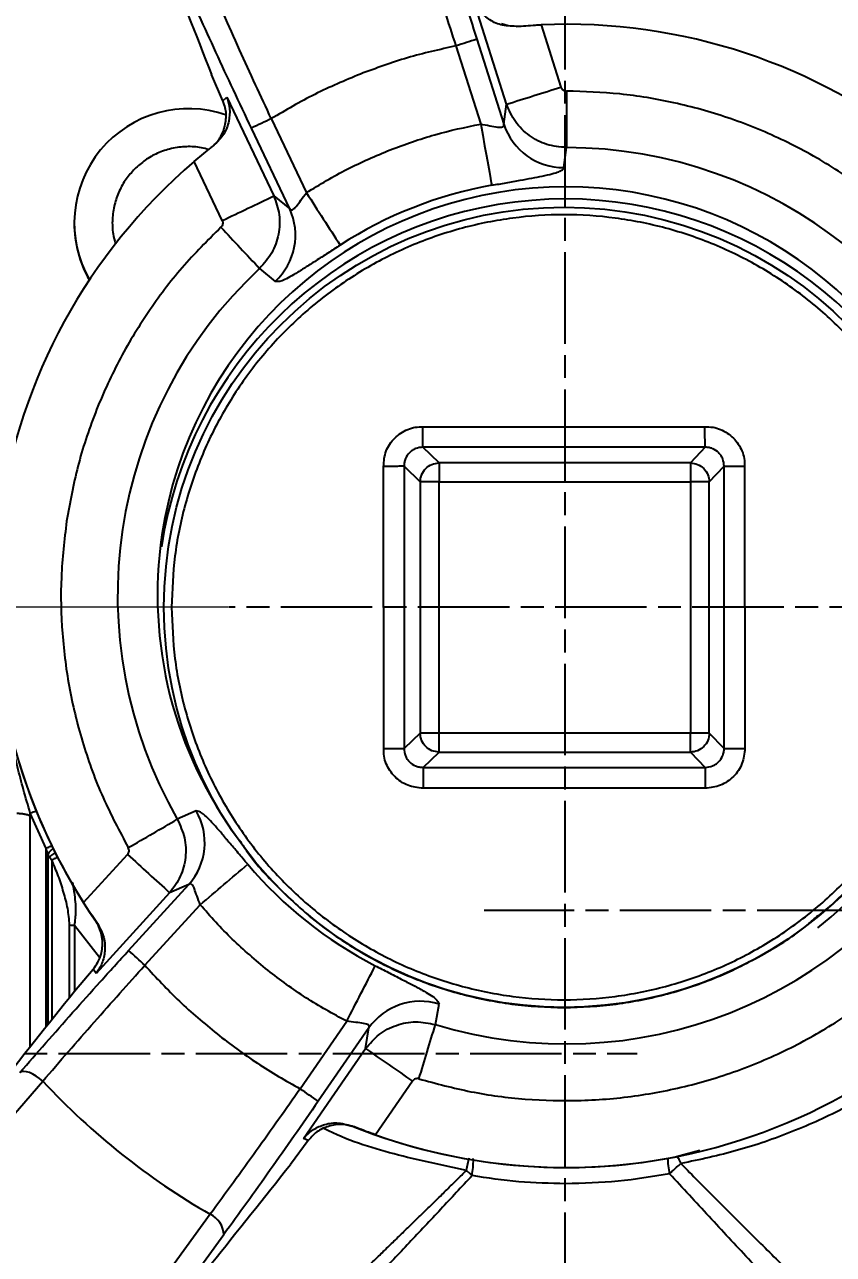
# Model space of a CAD drawing. Header units: millimetres. Extents: x 1953 to 4389, y 564 to 2287.
# Drawn here: x 2867.7 to 2973.9, y 914.3 to 1075.7 of the extents above; entities that cross this region are included whole.
import ezdxf

# ---------------------------------------------------------------- set-up
doc = ezdxf.new("R2010")
doc.units = ezdxf.units.MM
doc.linetypes.add('AM_ISO08W050', pattern=[18, 12, -1.5, 3, -1.5])
doc.layers.add('AM_5', color=3, linetype='Continuous', lineweight=25)
doc.layers.add('AM_7', color=4, linetype='AM_ISO08W050', lineweight=25)
doc.styles.add('SLDTEXTSTYLE1', font='txt.shx', dxfattribs={"width": 0.7, "bigfont": 'gbcbig.shx'})
doc.dimstyles.new('SLDDIMSTYLE12$0', dxfattribs={"dimtxt": 12, "dimasz": 10, "dimexe": 0, "dimexo": 0.0625, "dimgap": 0.875, "dimtad": 1, "dimdec": 1, "dimlfac": 1.8, "dimrnd": 1e-09, "dimzin": 12, "dimdsep": 46, "dimtxsty": 'SLDTEXTSTYLE1', "dimcen": 0.09, "dimdle": 8.16, "dimclrd": 3, "dimclre": 3, "dimadec": 0, "dimazin": 3, "dimtfac": 1, "dimtdec": 1, "dimtofl": 0, "dimtmove": 0, "dimatfit": 3, "dimfxl": 0, "dimfrac": 2, "dimtolj": 1, "dimlwd": 5, "dimlwe": 5, "dimarcsym": 0})
doc.dimstyles.new('SLDDIMSTYLE12$3', dxfattribs={"dimtxt": 12, "dimasz": 10, "dimexe": 0, "dimexo": 0.0625, "dimgap": 0.875, "dimtad": 1, "dimdec": 1, "dimlfac": 1.8, "dimrnd": 1e-09, "dimzin": 12, "dimdsep": 46, "dimtxsty": 'SLDTEXTSTYLE1', "dimcen": 0.09, "dimdle": 8.16, "dimclrd": 3, "dimclre": 3, "dimadec": 0, "dimazin": 3, "dimtfac": 1, "dimtdec": 1, "dimtofl": 0, "dimtmove": 0, "dimatfit": 3, "dimfxl": 0, "dimfrac": 2, "dimtolj": 1, "dimlwd": 5, "dimlwe": 5, "dimarcsym": 0})

# ---------------------------------------------------------------- blocks, each defined once
blk = doc.blocks.new('*D65')
at = {"layer": 'AM_5', "color": 3, "lineweight": 5, "transparency": 16777216}
blk.add_line((2938.67, 1139.46), (2938.67, 1191.82), dxfattribs=at)
at = {"layer": 'AM_5', "color": 3, "linetype": 'Continuous', "lineweight": 5, "transparency": 16777216}
for p, q in [((2948.67, 1191.82), (3105.75, 1191.82)), ((3115.75, 1073.56), (3115.75, 1191.82))]:
    blk.add_line(p, q, dxfattribs=at)
at = {"layer": 'AM_5', "color": 3, "transparency": 16777216}
for points in [[(2948.67, 1193.49), (2948.67, 1190.15), (2938.67, 1191.82)], [(3105.75, 1193.49), (3105.75, 1190.15), (3115.75, 1191.82)]]:
    blk.add_solid(points, dxfattribs=at)
at = {"layer": 'Defpoints', "color": 0, "transparency": 16777216}
for p in [(3115.75, 1191.82), (2938.67, 1139.39), (3115.75, 1073.49)]:
    blk.add_point(p, dxfattribs=at)
at = {"layer": 'AM_5', "color": 0, "transparency": 16777216, "insert": (3027.21, 1198.7), "char_height": 12, "attachment_point": 5, "style": 'SLDTEXTSTYLE1'}
blk.add_mtext('\\A1;178', dxfattribs=at)
blk = doc.blocks.new('*D66')
at = {"layer": 'AM_5', "color": 3, "linetype": 'Continuous', "lineweight": 5, "transparency": 16777216}
for p, q in [((2815.75, 1033.79), (2815.75, 1191.44)), ((2928.67, 1191.44), (2825.75, 1191.44))]:
    blk.add_line(p, q, dxfattribs=at)
at = {"layer": 'AM_5', "color": 3, "lineweight": 5, "transparency": 16777216}
blk.add_line((2938.67, 1139.46), (2938.67, 1191.44), dxfattribs=at)
at = {"layer": 'AM_5', "color": 3, "transparency": 16777216}
for points in [[(2825.75, 1193.11), (2825.75, 1189.77), (2815.75, 1191.44)], [(2928.67, 1193.11), (2928.67, 1189.77), (2938.67, 1191.44)]]:
    blk.add_solid(points, dxfattribs=at)
at = {"layer": 'Defpoints', "color": 0, "transparency": 16777216}
for p in [(2815.75, 1191.44), (2938.67, 1139.39), (2815.75, 1033.73)]:
    blk.add_point(p, dxfattribs=at)
at = {"layer": 'AM_5', "color": 0, "transparency": 16777216, "insert": (2877.21, 1198.32), "char_height": 12, "attachment_point": 5, "style": 'SLDTEXTSTYLE1'}
blk.add_mtext('\\A1;123', dxfattribs=at)
blk = doc.blocks.new('*D77')
at = {"layer": 'AM_5', "color": 3, "lineweight": 5, "transparency": 16777216}
blk.add_line((2894.46, 999.26), (2744.12, 999.26), dxfattribs=at)
at = {"layer": 'AM_5', "color": 3, "linetype": 'Continuous', "lineweight": 5, "transparency": 16777216}
for p, q in [((2744.12, 989.26), (2744.12, 767.63)), ((2873.76, 757.63), (2744.12, 757.63))]:
    blk.add_line(p, q, dxfattribs=at)
at = {"layer": 'AM_5', "color": 3, "transparency": 16777216}
for points in [[(2742.46, 989.26), (2745.79, 989.26), (2744.12, 999.26)], [(2742.46, 767.63), (2745.79, 767.63), (2744.12, 757.63)]]:
    blk.add_solid(points, dxfattribs=at)
at = {"layer": 'Defpoints', "color": 0, "transparency": 16777216}
for p in [(2894.53, 999.26), (2744.12, 757.63), (2873.82, 757.63)]:
    blk.add_point(p, dxfattribs=at)
at = {"layer": 'AM_5', "color": 0, "transparency": 16777216, "insert": (2737.25, 831.55), "char_height": 12, "attachment_point": 5, "rotation": 90, "style": 'SLDTEXTSTYLE1'}
blk.add_mtext('\\A1;245', dxfattribs=at)
blk = doc.blocks.new('*D54')
at = {"layer": 'AM_5', "color": 3, "linetype": 'Continuous', "lineweight": 5, "transparency": 16777216}
blk.add_line((3102.49, 1152.01), (3068.81, 1126.02), dxfattribs=at)
at = {"layer": 'AM_5', "color": 3, "lineweight": 5, "transparency": 16777216}
for p, q in [((3001.43, 1074.08), (3001.61, 1074.08)), ((3001.52, 1073.99), (3001.52, 1074.17))]:
    blk.add_line(p, q, dxfattribs=at)
at = {"layer": 'AM_5', "color": 3, "transparency": 16777216}
blk.add_solid([(3067.79, 1127.33), (3069.82, 1124.7), (3060.89, 1119.9)], dxfattribs=at)
at = {"layer": 'Defpoints', "color": 0, "transparency": 16777216}
for p in [(3060.89, 1119.9), (2942.15, 1028.25)]:
    blk.add_point(p, dxfattribs=at)
at = {"layer": 'AM_5', "color": 0, "transparency": 16777216, "insert": (3085.41, 1147.51), "char_height": 12, "attachment_point": 5, "rotation": 37.6642, "style": 'SLDTEXTSTYLE1'}
blk.add_mtext('\\A1;%%C345', dxfattribs=at)

msp = doc.modelspace()

# ---------------------------------------------------------------- linework, layer by layer
at = {"color": 7, "linetype": 'Continuous', "lineweight": 25}
for p, q in [((2930.991, 1065.274), (2926.656, 1078.928)), ((2930.301, 1075.861), (2931.192, 1075.589)), ((2931.192, 1075.589), (2931.197, 1075.59)), ((2931.197, 1075.59), (2932.646, 1075.498)), ((2935.533, 1075.69), (2938.126, 1067.525)), ((2927.087, 1073.785), (2930.629, 1062.632)), ((2924.337, 1072.917), (2927.593, 1062.664)), ((2893.754, 1065.734), (2892.257, 1069.186)), ((2893.754, 1065.734), (2894.286, 1066.173)), ((2894.286, 1066.173), (2900.429, 1053.232)), ((2930.629, 1062.632), (2930.991, 1065.274)), ((2902.524, 1051.558), (2897.506, 1062.129)), ((2900.113, 1063.373), (2904.726, 1053.654)), ((2893.492, 1061.054), (2893.496, 1061.057)), ((2893.496, 1061.057), (2893.823, 1061.746)), ((2938.521, 1056.947), (2938.836, 1059.58)), ((2893.666, 1050.007), (2889.993, 1057.746)), ((2900.429, 1053.232), (2902.524, 1051.558)), ((2874.254, 1049.725), (2874.254, 1049.676)), ((2898.575, 1043.717), (2900.63, 1042.018)), ((2920.02, 1022.924), (2956.99, 1022.937)), ((2922.13, 1018.193), (2920.02, 1020.261)), ((2957.053, 1020.261), (2920.02, 1020.261)), ((2957.053, 1020.261), (2955.105, 1018.193)), ((2914.873, 980.735), (2914.838, 1017.708)), ((2917.533, 1017.774), (2919.644, 1015.707)), ((2917.533, 1017.774), (2917.533, 980.74)), ((2955.105, 1018.193), (2922.13, 1018.193)), ((2957.594, 1015.707), (2959.538, 1017.77)), ((2959.538, 980.744), (2959.538, 1017.77)), ((2962.2, 1017.764), (2962.275, 980.739)), ((2919.644, 1015.707), (2919.644, 982.732)), ((2922.13, 982.737), (2922.13, 1015.712)), ((2922.13, 1015.712), (2955.105, 1015.712)), ((2955.105, 1015.712), (2955.105, 982.737)), ((2957.594, 982.732), (2957.594, 1015.707)), ((2886.027, 999.393), (2886.027, 999.385)), ((2919.644, 982.732), (2917.533, 980.74)), ((2955.105, 982.737), (2922.13, 982.737)), ((2959.538, 980.744), (2957.594, 982.732)), ((2920.024, 978.256), (2922.13, 980.243)), ((2922.13, 980.243), (2955.105, 980.243)), ((2955.105, 980.243), (2957.049, 978.256)), ((2920.024, 978.256), (2957.049, 978.256)), ((2957.049, 975.513), (2920.024, 975.513)), ((2868.485, 971.923), (2868.483, 972.253)), ((2870.566, 967.593), (2868.483, 972.253)), ((2890.253, 972.543), (2887.78, 971.439)), ((2870.566, 967.563), (2870.566, 967.593)), ((2870.575, 967.56), (2870.566, 967.593)), ((2871.014, 966.447), (2870.816, 966.728)), ((2875.471, 960.505), (2881.243, 966.831)), ((2871.315, 966.063), (2871.014, 966.447)), ((2886.773, 961.8), (2877.119, 951.222)), ((2881.39, 954.225), (2889.277, 962.868)), ((2889.277, 962.868), (2886.773, 961.8)), ((2883.521, 952.285), (2890.773, 960.232)), ((2877.552, 953.304), (2874.302, 957.522)), ((2877.07, 958.083), (2877.294, 957.776)), ((2877.85, 956.291), (2877.847, 956.294)), ((2877.961, 955.538), (2877.85, 956.291)), ((2874.288, 948.891), (2876.732, 951.752)), ((2877.119, 951.222), (2876.732, 951.752)), ((2921.649, 944.504), (2922.128, 947.193)), ((2903.899, 936.079), (2910.009, 944.934)), ((2912.92, 944.065), (2906.274, 934.435)), ((2912.483, 941.354), (2912.92, 944.065)), ((2904.349, 929.567), (2912.483, 941.354)), ((2853.466, 917.914), (2870.122, 937.076)), ((2918.644, 937.086), (2913.781, 930.039)), ((2909.655, 931.38), (2908.724, 931.381)), ((2909.66, 931.377), (2909.655, 931.38)), ((2911.072, 931.042), (2909.66, 931.377)), ((2910.709, 931.202), (2911.072, 931.042)), ((2904.971, 929.293), (2904.349, 929.567)), ((2904.971, 929.293), (2902.642, 926.154)), ((2956.346, 927.984), (2953.271, 927.166)), ((2953.271, 927.166), (2953.271, 927.166)), ((2925.726, 925.377), (2926.176, 924.952)), ((2926.176, 924.952), (2926.451, 924.681)), ((2952.389, 924.927), (2952.7, 925.23)), ((2892.087, 919.607), (2877.143, 899.083)), ((2878.868, 896.377), (2893.878, 916.946))]:
    msp.add_line(p, q, dxfattribs=at)
at = {"color": 7, "linetype": 'Continuous', "lineweight": 25, "flags": 128}
for points in [[(2938.847, 1066.993), (2938.845, 1065.659), (2938.843, 1064.368), (2938.842, 1063.161), (2938.84, 1062.077), (2938.839, 1061.15), (2938.838, 1060.411), (2938.837, 1059.882), (2938.836, 1059.58)], [(2927.593, 1062.664), (2927.854, 1061.218), (2928.107, 1059.818), (2928.343, 1058.51), (2928.555, 1057.335), (2928.737, 1056.331), (2928.882, 1055.529), (2928.986, 1054.956), (2929.046, 1054.629)], [(2922.13, 1018.193), (2922.13, 1018.106), (2922.13, 1017.937), (2922.13, 1017.694), (2922.13, 1017.384), (2922.13, 1017.018), (2922.13, 1016.608), (2922.13, 1016.167), (2922.13, 1015.712)], [(2955.105, 1018.193), (2955.105, 1018.106), (2955.105, 1017.937), (2955.105, 1017.694), (2955.105, 1017.384), (2955.105, 1017.018), (2955.105, 1016.608), (2955.105, 1016.167), (2955.105, 1015.712)], [(2922.13, 980.243), (2922.13, 980.33), (2922.13, 980.499), (2922.13, 980.743), (2922.13, 981.054), (2922.13, 981.422), (2922.13, 981.835), (2922.13, 982.278), (2922.13, 982.737)], [(2955.105, 980.243), (2955.105, 980.33), (2955.105, 980.499), (2955.105, 980.743), (2955.105, 981.054), (2955.105, 981.422), (2955.105, 981.835), (2955.105, 982.278), (2955.105, 982.737)], [(2920.024, 978.256), (2920.024, 978.16), (2920.024, 977.975), (2920.024, 977.707), (2920.024, 977.364), (2920.024, 976.959), (2920.024, 976.505), (2920.024, 976.017), (2920.024, 975.513)], [(2957.049, 978.256), (2957.049, 978.16), (2957.049, 977.975), (2957.049, 977.707), (2957.049, 977.364), (2957.049, 976.959), (2957.049, 976.505), (2957.049, 976.017), (2957.049, 975.513)], [(2868.485, 941.62), (2868.485, 941.629), (2868.485, 946.841), (2868.485, 952.021), (2868.485, 957.145), (2868.485, 962.186), (2868.485, 967.121), (2868.485, 971.923)], [(2870.566, 944.235), (2870.566, 947.827), (2870.566, 952.879), (2870.566, 957.868), (2870.566, 962.771), (2870.566, 967.563)], [(2870.816, 944.548), (2870.816, 947.276), (2870.816, 952.249), (2870.816, 957.165), (2870.816, 961.999), (2870.816, 966.728)], [(2871.315, 966.063), (2871.315, 961.171), (2871.315, 956.169), (2871.315, 951.084), (2871.315, 945.942), (2871.315, 945.167)], [(2873.647, 948.106), (2873.647, 952.662), (2873.647, 957.595)], [(2874.302, 957.522), (2874.302, 952.611), (2874.302, 948.917)], [(2870.122, 937.076), (2869.693, 937.432), (2869.247, 937.745), (2868.802, 938.003), (2868.374, 938.196), (2867.979, 938.317), (2867.632, 938.361), (2867.346, 938.328), (2867.131, 938.218)]]:
    msp.add_lwpolyline(points, dxfattribs=at)
at = {"color": 7, "linetype": 'Continuous', "lineweight": 25}
msp.add_circle((2938.527, 999.26), 52.5, dxfattribs=at)
for centre, radius, start, end in [((2938.753, 1000.76), 75, 10.54851, 92.46086), ((3047.61, 686.721), 405.394, 107.29542, 107.70302), ((2618.055, 2069.488), 1051.844, 287.308245, 287.715785), ((2889.254, 1049.687), 15, 70.68701, 209.89018), ((3084.038, 674.491), 430.183, 115.31225, 115.69693), ((2938.49, 1065.224), 8.277, 198.25, 270.21482), ((2938.753, 1000.771), 58.809, 13.09228, 89.91829), ((2938.753, 1000.76), 75, 130.5515, 212.46111), ((2938.753, 1000.851), 53.574, 308.26934, 171.50515), ((2938.753, 1000.834), 54.664, 100.22856, 122.78193), ((2938.675, 999.26), 53.574, 308.26934, 171.50515), ((2416.76, 2058.934), 1115.963, 295.299462, 295.684155), ((4897.315, 2334.901), 2368.967, 212.741266, 212.938789), ((2895.005, 1048.093), 8.279, 312.79782, 24.74766), ((2889.254, 1049.638), 15, 179.85416, 209.77464), ((4141.875, 2214.922), 1708.073, 223.040922, 223.289717), ((2938.752, 1000.771), 58.809, 133.09211, 209.9183), ((2921.592, 650.176), 365.536, 89.91553, 90.30529), ((2955.651, 655.925), 359.787, 89.69056, 90.08686), ((2938.753, 1000.851), 53.574, 171.50512, 216.90515), ((2938.753, 1000.747), 75, 179.85416, 214.67082), ((2921.592, 617.201), 365.536, 89.91553, 90.30529), ((2955.651, 622.95), 359.787, 89.69056, 90.08686), ((2961.676, 1376.505), 395.766, 269.69056, 270.08686), ((2857.447, 1001.545), 31.302, 290.645, 292.15846), ((2883.103, 968.378), 8.275, 318.25455, 30.22182), ((2203.002, 2149.588), 1362.702, 299.853963, 300.166528), ((2938.753, 1000.771), 58.81, 253.09221, 329.91815), ((2870.168, 966.503), 1.132, 68.96163, 69.4452), ((3791.939, 1962.379), 1349.252, 227.54871, 227.866183), ((1789.898, 2264.23), 1706.557, 310.172067, 310.447019), ((2938.753, 1000.834), 54.664, 220.22866, 242.78205), ((2938.753, 1000.76), 75, 250.55137, 332.45778), ((2532.347, 568.562), 520.16, 47.53594, 47.85337), ((366.489, 2255.029), 2861.092, 332.748286, 332.912361), ((2919.679, 939.286), 8.278, 72.79245, 144.73438), ((-1004.146, 2131.655), 4101.365, 343.070862, 343.174801), ((3611.653, 1944.241), 1222.547, 235.11742, 235.46867), ((2938.753, 1000.828), 93.672, 222.88982, 240.12065), ((2636.914, 547.882), 471.146, 55.13015, 55.48148), ((2938.753, 1000.747), 75, 248.34145, 281.16149), ((2890.822, 916.823), 3.059, 2.31011, 65.56225)]:
    msp.add_arc(centre, radius, start, end, dxfattribs=at)
for points, knots in [([(2938.32, 830.528), (2940.88, 830.553), (2944.46, 830.588), (2949.73, 830.867), (2954.194, 831.202), (2959.51, 831.768), (2965.079, 832.541), (2970.892, 833.551), (2976.864, 834.807), (2982.94, 836.318), (2989.078, 838.088), (2995.243, 840.123), (3001.406, 842.422), (3007.543, 844.987), (3013.631, 847.818), (3019.651, 850.911), (3025.584, 854.266), (3031.413, 857.878), (3037.123, 861.744), (3042.698, 865.858), (3048.125, 870.215), (3053.391, 874.809), (3058.482, 879.634), (3063.387, 884.682), (3068.094, 889.944), (3072.592, 895.414), (3076.87, 901.083), (3080.919, 906.94), (3084.729, 912.977), (3088.29, 919.182), (3091.595, 925.547), (3094.636, 932.06), (3097.405, 938.709), (3099.896, 945.483), (3102.101, 952.371), (3104.016, 959.36), (3105.634, 966.437), (3106.952, 973.591), (3107.965, 980.808), (3108.67, 988.075), (3109.062, 995.379), (3109.141, 1002.707), (3108.904, 1010.045), (3108.35, 1017.38), (3107.478, 1024.698), (3106.288, 1031.985), (3104.78, 1039.227), (3102.954, 1046.412), (3100.814, 1053.525), (3098.36, 1060.552), (3095.595, 1067.481), (3092.523, 1074.297), (3089.146, 1080.988), (3085.468, 1087.54), (3081.494, 1093.94), (3077.229, 1100.175), (3072.678, 1106.233), (3067.846, 1112.101), (3062.739, 1117.768), (3057.362, 1123.22), (3051.916, 1128.268), (3046.442, 1132.92), (3040.984, 1137.19), (3035.359, 1141.232), (3029.578, 1145.04), (3023.65, 1148.609), (3017.588, 1151.931), (3011.402, 1155.001), (3005.105, 1157.814), (2998.712, 1160.366), (2992.237, 1162.652), (2985.699, 1164.669), (2979.124, 1166.411), (2972.551, 1167.876), (2966.057, 1169.057), (2959.768, 1169.955), (2954.244, 1170.538), (2949.361, 1170.906), (2944.537, 1171.145), (2938.563, 1171.262), (2933.046, 1171.152), (2927.777, 1170.88), (2923.312, 1170.543), (2917.996, 1169.978), (2912.427, 1169.204), (2906.614, 1168.194), (2900.643, 1166.938), (2894.567, 1165.428), (2888.429, 1163.657), (2882.263, 1161.623), (2876.1, 1159.323), (2869.963, 1156.758), (2863.875, 1153.928), (2857.855, 1150.834), (2851.923, 1147.479), (2846.093, 1143.867), (2840.384, 1140.002), (2834.808, 1135.888), (2829.381, 1131.53), (2824.115, 1126.936), (2819.024, 1122.112), (2814.119, 1117.064), (2809.412, 1111.801), (2804.914, 1106.331), (2800.636, 1100.663), (2796.587, 1094.806), (2792.778, 1088.769), (2789.216, 1082.563), (2785.911, 1076.198), (2782.869, 1069.686), (2780.107, 1063.035), (2777.77, 1056.753), (2776.491, 1052.648), (2775.928, 1050.839)], [0, 0, 0, 0, 0.0102074, 0.014274, 0.021037, 0.0280561, 0.0355867, 0.0434511, 0.0515783, 0.0599113, 0.0684099, 0.0770439, 0.085791, 0.0946336, 0.1035582, 0.112554, 0.1216124, 0.1307262, 0.1398897, 0.1490979, 0.1583469, 0.1676331, 0.1769537, 0.1863062, 0.1956884, 0.2050985, 0.2145348, 0.2239961, 0.233481, 0.2429885, 0.2525178, 0.262068, 0.2716385, 0.2812287, 0.2908382, 0.3004664, 0.3101132, 0.3197782, 0.3294613, 0.3391624, 0.3488814, 0.3586183, 0.3683733, 0.3781464, 0.387938, 0.3977483, 0.4075776, 0.4174265, 0.4272956, 0.4371854, 0.4470968, 0.4570307, 0.4669882, 0.4769704, 0.486979, 0.4970156, 0.5070822, 0.5171812, 0.5273154, 0.5374882, 0.5477037, 0.5569145, 0.5661226, 0.5753266, 0.5845258, 0.5937191, 0.6029052, 0.6120821, 0.6212471, 0.6303962, 0.6395236, 0.6486197, 0.6576679, 0.6666375, 0.6754633, 0.6839789, 0.6919633, 0.6976055, 0.7035012, 0.7112199, 0.7214273, 0.7254939, 0.7322569, 0.739276, 0.7468066, 0.754671, 0.7627982, 0.7711312, 0.7796298, 0.7882638, 0.7970109, 0.8058535, 0.8147781, 0.8237739, 0.8328323, 0.8419461, 0.8511096, 0.8603178, 0.8695668, 0.878853, 0.8881736, 0.8975261, 0.9069083, 0.9163184, 0.9257547, 0.935216, 0.9447009, 0.9542084, 0.9637377, 0.9732879, 0.9828584, 0.9924486, 1, 1, 1, 1]), ([(2939.136, 1151.217), (2941.536, 1151.18), (2944.895, 1151.128), (2949.837, 1150.824), (2954.027, 1150.467), (2959.014, 1149.876), (2964.235, 1149.076), (2969.681, 1148.038), (2975.269, 1146.755), (2980.948, 1145.216), (2986.677, 1143.418), (2992.42, 1141.358), (2998.151, 1139.034), (3003.843, 1136.446), (3009.475, 1133.596), (3015.026, 1130.486), (3020.48, 1127.119), (3025.817, 1123.5), (3031.023, 1119.633), (3036.082, 1115.525), (3040.98, 1111.18), (3045.703, 1106.608), (3050.239, 1101.814), (3054.575, 1096.809), (3058.699, 1091.599), (3062.602, 1086.196), (3066.271, 1080.609), (3069.697, 1074.848), (3072.872, 1068.924), (3075.785, 1062.849), (3078.43, 1056.634), (3080.798, 1050.292), (3082.883, 1043.835), (3084.678, 1037.275), (3086.178, 1030.627), (3087.376, 1023.903), (3088.273, 1017.117), (3088.848, 1010.284), (3089.123, 1004.217), (3089.071, 1000.433), (3089.05, 998.94)], [0, 0, 0, 0, 0.0302952, 0.0423856, 0.0624901, 0.08336, 0.1057536, 0.1291426, 0.1533151, 0.1781023, 0.2033838, 0.2290707, 0.2550958, 0.2814075, 0.3079654, 0.3347376, 0.3616982, 0.3888263, 0.4161047, 0.4435189, 0.4710571, 0.4987089, 0.526466, 0.5543209, 0.5822674, 0.6103001, 0.6384144, 0.6666062, 0.6948723, 0.7232096, 0.7516156, 0.7800883, 0.8086258, 0.8372268, 0.86589, 0.8946146, 0.9234, 0.9522458, 0.9811519, 1, 1, 1, 1]), ([(2878.282, 1104.749), (2880.883, 1098.13), (2885.528, 1086.31), (2890.201, 1074.418), (2892.257, 1069.186)], [0, 0, 0, 0, 0.5600002, 1, 1, 1, 1]), ([(2920.346, 1094.151), (2920.899, 1092.542), (2922.005, 1089.324), (2923.699, 1084.253), (2925.402, 1079.063), (2926.524, 1075.548), (2927.087, 1073.785)], [0, 0, 0, 0, 0.2492462, 0.4987214, 0.7485201, 1, 1, 1, 1]), ([(2917.857, 1092.139), (2918.42, 1090.526), (2919.526, 1087.359), (2921.189, 1082.459), (2922.793, 1077.655), (2923.829, 1074.475), (2924.337, 1072.917)], [0, 0, 0, 0, 0.2645644, 0.5194287, 0.7645782, 1, 1, 1, 1]), ([(2897.506, 1062.129), (2896.715, 1063.803), (2895.139, 1067.138), (2892.844, 1072.096), (2890.626, 1076.96), (2889.242, 1080.069), (2888.55, 1081.623)], [0, 0, 0, 0, 0.2514799, 0.5012785, 0.7507527, 1, 1, 1, 1]), ([(2900.113, 1063.373), (2899.422, 1064.858), (2898.011, 1067.89), (2895.907, 1072.498), (2893.783, 1077.216), (2892.433, 1080.287), (2891.746, 1081.851)], [0, 0, 0, 0, 0.2354209, 0.48057, 0.7354347, 1, 1, 1, 1]), ([(2932.256, 1075.479), (2931.556, 1075.505), (2930.156, 1075.555), (2928.563, 1076.422), (2927.343, 1077.543), (2926.885, 1078.465), (2926.656, 1078.928)], [0, 0, 0, 0, 0.2499493, 0.4997481, 0.749457, 1, 1, 1, 1]), ([(2932.256, 1075.479), (2933.091, 1075.544), (2934.16, 1075.628), (2935.286, 1075.679), (2935.533, 1075.69)], [0, 0, 0, 0, 0.7808444, 1, 1, 1, 1]), ([(2938.126, 1067.525), (2938.157, 1067.451), (2938.219, 1067.303), (2938.393, 1067.133), (2938.607, 1067.016), (2938.767, 1067.001), (2938.847, 1066.993)], [0, 0, 0, 0, 0.25014976, 0.49937147, 0.74925843, 1, 1, 1, 1]), ([(3003.267, 1015.761), (3002.666, 1018.028), (3001.45, 1022.613), (2998.678, 1029.264), (2995.164, 1035.741), (2990.848, 1041.897), (2985.788, 1047.604), (2980.073, 1052.714), (2973.808, 1057.131), (2967.108, 1060.777), (2960.139, 1063.596), (2953.036, 1065.562), (2945.933, 1066.766), (2941.191, 1066.918), (2938.847, 1066.993)], [0, 0, 0, 0, 0.07919299, 0.16015936, 0.24278284, 0.32785451, 0.41364109, 0.49999999, 0.58635361, 0.67214028, 0.75721715, 0.83983537, 0.92080432, 1, 1, 1, 1]), ([(2894.286, 1066.173), (2894.433, 1065.678), (2894.725, 1064.69), (2894.596, 1063.038), (2894.02, 1061.316), (2893.029, 1060.324), (2892.534, 1059.827)], [0, 0, 0, 0, 0.2505534, 0.5002592, 0.7500542, 1, 1, 1, 1]), ([(2893.823, 1061.746), (2893.984, 1062.336), (2894.305, 1063.513), (2894.093, 1064.868), (2893.821, 1065.562), (2893.754, 1065.734)], [0, 0, 0, 0, 0.43033155, 0.858978, 1, 1, 1, 1]), ([(2938.836, 1059.58), (2937.97, 1059.662), (2936.237, 1059.825), (2933.91, 1061.069), (2932.014, 1062.893), (2931.332, 1064.48), (2930.991, 1065.274)], [0, 0, 0, 0, 0.2503671, 0.5005248, 0.7501034, 1, 1, 1, 1]), ([(2927.593, 1062.664), (2927.994, 1062.594), (2928.785, 1062.457), (2929.658, 1062.278), (2930.191, 1062.233), (2930.478, 1062.271), (2930.641, 1062.399), (2930.633, 1062.553), (2930.629, 1062.632)], [0, 0, 0, 0, 0.2616178, 0.5161546, 0.6376198, 0.7555299, 0.8740541, 1, 1, 1, 1]), ([(2892.227, 1059.571), (2892.588, 1059.903), (2893.073, 1060.349), (2893.407, 1060.911), (2893.492, 1061.054)], [0, 0, 0, 0, 0.7449704, 1, 1, 1, 1]), ([(2891.873, 1059.3), (2891.566, 1059.393), (2890.627, 1059.678), (2888.968, 1059.747), (2887.008, 1059.512), (2885.169, 1058.887), (2883.526, 1057.98), (2882.622, 1057.165), (2882.183, 1056.769)], [0, 0, 0, 0, 0.0913222, 0.2798441, 0.468366, 0.6532648, 0.8313182, 1, 1, 1, 1]), ([(2889.993, 1057.746), (2890.671, 1058.316), (2891.541, 1059.046), (2892.355, 1059.687), (2892.534, 1059.827)], [0, 0, 0, 0, 0.78080054, 1, 1, 1, 1]), ([(2882.183, 1056.769), (2881.795, 1056.34), (2880.999, 1055.459), (2880.105, 1053.865), (2879.477, 1052.084), (2879.212, 1050.182), (2879.261, 1048.438), (2879.554, 1047.39), (2879.674, 1046.96)], [0, 0, 0, 0, 0.1629563, 0.3344814, 0.5122355, 0.6932761, 0.8743167, 1, 1, 1, 1]), ([(2929.046, 1054.629), (2929.68, 1054.743), (2930.965, 1054.973), (2932.753, 1055.289), (2934.355, 1055.574), (2935.791, 1055.851), (2937, 1056.129), (2937.859, 1056.407), (2938.397, 1056.678), (2938.479, 1056.856), (2938.521, 1056.947)], [0, 0, 0, 0, 0.1222892, 0.2475486, 0.3637592, 0.4805658, 0.6189284, 0.7530679, 0.8736947, 1, 1, 1, 1]), ([(2900.429, 1053.232), (2900.72, 1052.423), (2901.303, 1050.802), (2901.164, 1048.179), (2900.314, 1045.677), (2899.156, 1044.371), (2898.575, 1043.717)], [0, 0, 0, 0, 0.248705, 0.4981896, 0.7483774, 1, 1, 1, 1]), ([(2902.524, 1051.558), (2902.575, 1051.498), (2902.674, 1051.38), (2902.881, 1051.397), (2903.117, 1051.565), (2903.478, 1051.962), (2903.995, 1052.688), (2904.48, 1053.329), (2904.726, 1053.654)], [0, 0, 0, 0, 0.1251651, 0.2440023, 0.362149, 0.4834229, 0.7377951, 1, 1, 1, 1]), ([(2893.501, 1049.127), (2891.767, 1047.396), (2888.283, 1043.922), (2883.819, 1037.995), (2879.98, 1031.615), (2876.908, 1024.833), (2874.564, 1017.793), (2873.682, 1012.952), (2873.243, 1010.542)], [0, 0, 0, 0, 0.1654437, 0.332195, 0.5, 0.6677943, 0.834551, 1, 1, 1, 1]), ([(2893.666, 1050.007), (2893.694, 1049.932), (2893.749, 1049.781), (2893.739, 1049.538), (2893.661, 1049.307), (2893.555, 1049.187), (2893.501, 1049.127)], [0, 0, 0, 0, 0.25014978, 0.49937143, 0.74925837, 1, 1, 1, 1]), ([(2909.155, 1046.792), (2908.608, 1046.439), (2907.501, 1045.724), (2905.935, 1044.707), (2904.506, 1043.783), (2903.282, 1043.021), (2902.273, 1042.446), (2901.203, 1041.93), (2900.859, 1041.983), (2900.63, 1042.018)], [0, 0, 0, 0, 0.1235233, 0.2501507, 0.3747805, 0.5002123, 0.6235234, 0.7497125, 1, 1, 1, 1]), ([(2914.838, 1017.708), (2914.894, 1018.415), (2915.005, 1019.809), (2916.242, 1021.561), (2917.678, 1022.529), (2918.996, 1022.935), (2919.68, 1022.928), (2920.02, 1022.924)], [0, 0, 0, 0, 0.2548061, 0.5030235, 0.7512335, 0.8766037, 1, 1, 1, 1]), ([(2956.99, 1022.937), (2957.356, 1022.936), (2958.062, 1022.935), (2959.399, 1022.529), (2960.846, 1021.557), (2961.814, 1020.106), (2962.221, 1018.789), (2962.207, 1018.104), (2962.2, 1017.764)], [0, 0, 0, 0, 0.1326034, 0.256109, 0.503904, 0.7516959, 0.877002, 1, 1, 1, 1]), ([(2957.053, 1020.261), (2957.053, 1020.325), (2957.051, 1020.456), (2957.037, 1021.049), (2957.021, 1021.732), (2957.005, 1022.372), (2956.995, 1022.742), (2956.99, 1022.936)], [0, 0, 0, 0, 0.2386603, 0.491323, 0.7193143, 0.8531728, 1, 1, 1, 1]), ([(2920.02, 1020.261), (2919.693, 1020.229), (2919.199, 1020.181), (2918.618, 1019.867), (2918.117, 1019.461), (2917.752, 1018.909), (2917.557, 1018.283), (2917.541, 1017.946), (2917.533, 1017.774)], [0, 0, 0, 0, 0.2493138, 0.3761129, 0.5001652, 0.7410461, 0.8682365, 1, 1, 1, 1]), ([(2959.538, 1017.77), (2959.506, 1018.097), (2959.459, 1018.59), (2959.145, 1019.172), (2958.739, 1019.674), (2958.187, 1020.04), (2957.561, 1020.236), (2957.224, 1020.252), (2957.053, 1020.261)], [0, 0, 0, 0, 0.2493268, 0.3762956, 0.5001656, 0.7420044, 0.8689622, 1, 1, 1, 1]), ([(2917.533, 1017.774), (2917.466, 1017.772), (2917.329, 1017.769), (2916.721, 1017.755), (2916.038, 1017.738), (2915.405, 1017.722), (2915.033, 1017.713), (2914.838, 1017.708)], [0, 0, 0, 0, 0.2438999, 0.4992707, 0.7200727, 0.8527413, 1, 1, 1, 1]), ([(2873.243, 1010.542), (2872.958, 1008.108), (2872.388, 1003.221), (2872.572, 995.803), (2873.528, 988.419), (2875.335, 981.196), (2877.873, 974.223), (2880.189, 969.883), (2881.343, 967.721)], [0, 0, 0, 0, 0.1654437, 0.332195, 0.5, 0.6677943, 0.834551, 1, 1, 1, 1]), ([(2768.45, 1002.02), (2768.434, 1001.028), (2768.378, 997.589), (2768.614, 991.7), (2769.153, 984.366), (2770.029, 977.048), (2771.218, 969.761), (2772.727, 962.518), (2774.552, 955.334), (2776.692, 948.221), (2779.146, 941.193), (2781.911, 934.265), (2784.984, 927.448), (2788.361, 920.758), (2792.038, 914.206), (2796.012, 907.806), (2800.277, 901.57), (2804.828, 895.512), (2809.66, 889.644), (2814.767, 883.978), (2820.144, 878.525), (2825.591, 873.478), (2831.064, 868.825), (2836.522, 864.556), (2842.147, 860.513), (2847.929, 856.705), (2853.856, 853.137), (2859.918, 849.815), (2866.104, 846.745), (2872.401, 843.931), (2878.795, 841.379), (2885.27, 839.093), (2891.807, 837.077), (2898.382, 835.334), (2904.955, 833.87), (2911.449, 832.688), (2917.738, 831.791), (2923.262, 831.207), (2928.145, 830.841), (2932.969, 830.594), (2936.384, 830.552), (2938.32, 830.528)], [0, 0, 0, 0, 0.0110977, 0.0384563, 0.065866, 0.0933273, 0.120841, 0.1484084, 0.1760305, 0.2037091, 0.231446, 0.2592434, 0.2871039, 0.3150305, 0.3430267, 0.3710966, 0.3992451, 0.4274777, 0.4558012, 0.4842235, 0.512754, 0.5414043, 0.5672369, 0.5930617, 0.6188752, 0.6446752, 0.6704587, 0.6962218, 0.7219592, 0.7476632, 0.7733229, 0.7989215, 0.8244321, 0.8498086, 0.8749648, 0.8997175, 0.9236002, 0.9459932, 0.9618174, 0.9783523, 1, 1, 1, 1]), ([(2868.483, 972.253), (2868.179, 973.281), (2867.565, 975.354), (2866.796, 978.332), (2866.015, 981.737), (2865.481, 984.345), (2865.255, 985.887), (2865.225, 986.089)], [0, 0, 0, 0, 0.2086078, 0.4204927, 0.6329881, 0.9518433, 1, 1, 1, 1]), ([(2920.024, 975.513), (2919.341, 975.591), (2917.974, 975.746), (2916.231, 976.95), (2915.261, 978.391), (2914.853, 979.71), (2914.866, 980.396), (2914.873, 980.735)], [0, 0, 0, 0, 0.2495155, 0.4993463, 0.7494031, 0.8758585, 1, 1, 1, 1]), ([(2914.873, 980.735), (2915.192, 980.735), (2915.852, 980.735), (2916.709, 980.737), (2917.334, 980.738), (2917.468, 980.74), (2917.533, 980.74)], [0, 0, 0, 0, 0.2426841, 0.5013251, 0.7592367, 1, 1, 1, 1]), ([(2917.533, 980.74), (2917.565, 980.413), (2917.614, 979.92), (2917.929, 979.338), (2918.336, 978.839), (2918.887, 978.476), (2919.514, 978.28), (2919.852, 978.264), (2920.024, 978.256)], [0, 0, 0, 0, 0.2493016, 0.375853, 0.5001539, 0.7402565, 0.8676627, 1, 1, 1, 1]), ([(2957.049, 978.256), (2957.377, 978.288), (2957.87, 978.336), (2958.451, 978.652), (2958.952, 979.057), (2959.317, 979.609), (2959.513, 980.236), (2959.53, 980.573), (2959.538, 980.744)], [0, 0, 0, 0, 0.2493148, 0.376036, 0.5001542, 0.7412291, 0.8683988, 1, 1, 1, 1]), ([(2962.275, 980.739), (2962.197, 980.054), (2962.041, 978.684), (2960.835, 976.953), (2959.104, 975.747), (2957.734, 975.591), (2957.049, 975.513)], [0, 0, 0, 0, 0.2498541, 0.5000068, 0.7501542, 1, 1, 1, 1]), ([(2897.018, 965.53), (2896.598, 966.027), (2895.748, 967.034), (2894.852, 968.099), (2894.283, 968.774), (2893.949, 969.168), (2893.325, 969.9), (2892.528, 970.812), (2891.706, 971.674), (2890.83, 972.471), (2890.484, 972.514), (2890.253, 972.543)], [0, 0, 0, 0, 0.1235463, 0.2500747, 0.2792914, 0.3122334, 0.3634887, 0.4998737, 0.6231492, 0.7493974, 1, 1, 1, 1]), ([(2887.78, 971.439), (2888.143, 970.647), (2888.868, 969.065), (2888.954, 966.429), (2888.323, 963.875), (2887.29, 962.492), (2886.773, 961.8)], [0, 0, 0, 0, 0.250367, 0.5005248, 0.7501034, 1, 1, 1, 1]), ([(2895.935, 968.698), (2896.244, 968.226), (2897.802, 965.834), (2901.335, 962.047), (2906.465, 957.474), (2912.204, 953.657), (2918.378, 950.608), (2924.9, 948.395), (2931.655, 947.051), (2938.527, 946.601), (2945.4, 947.051), (2952.152, 948.397), (2958.683, 950.6), (2964.824, 953.688), (2969.262, 956.468), (2971.429, 958.416), (2971.893, 958.833)], [0, 0, 0, 0, 0.019687, 0.0995672, 0.1794473, 0.2593274, 0.3392075, 0.4190876, 0.4989678, 0.5788479, 0.658728, 0.7386081, 0.8184882, 0.8983683, 0.9782485, 1, 1, 1, 1]), ([(2870.566, 967.593), (2870.632, 967.634), (2870.763, 967.714), (2871.023, 967.852), (2871.224, 967.954), (2871.327, 968), (2871.342, 968.007)], [0, 0, 0, 0, 0.3222981, 0.6435165, 0.9486834, 1, 1, 1, 1]), ([(2870.816, 966.728), (2870.802, 966.77), (2870.771, 966.865), (2870.687, 967.149), (2870.622, 967.385), (2870.575, 967.56)], [0, 0, 0, 0, 0.1694804, 0.3880482, 1, 1, 1, 1]), ([(2870.816, 966.728), (2870.836, 966.824), (2870.877, 967.017), (2871.077, 967.285), (2871.338, 967.478), (2871.537, 967.581), (2871.635, 967.598), (2871.638, 967.599)], [0, 0, 0, 0, 0.2608226, 0.5230424, 0.7711913, 0.9942166, 1, 1, 1, 1]), ([(2871.764, 967.035), (2871.732, 967.021), (2871.603, 966.966), (2871.386, 966.83), (2871.148, 966.638), (2871.059, 966.511), (2871.014, 966.447)], [0, 0, 0, 0, 0.0960601, 0.387253, 0.6940749, 1, 1, 1, 1]), ([(2881.243, 966.831), (2881.292, 966.895), (2881.388, 967.022), (2881.449, 967.258), (2881.443, 967.502), (2881.376, 967.648), (2881.343, 967.721)], [0, 0, 0, 0, 0.25014976, 0.49937147, 0.74925843, 1, 1, 1, 1]), ([(2919.489, 937.384), (2921.753, 936.771), (2926.331, 935.531), (2933.477, 934.607), (2940.844, 934.412), (2948.333, 935.071), (2955.805, 936.6), (2963.088, 938.994), (2970.046, 942.212), (2976.554, 946.19), (2982.479, 950.817), (2987.733, 955.985), (2992.328, 961.535), (2994.83, 965.565), (2996.068, 967.557)], [0, 0, 0, 0, 0.079193, 0.1601594, 0.2427828, 0.3278545, 0.4136411, 0.5, 0.5863536, 0.6721403, 0.7572171, 0.8398354, 0.9208043, 1, 1, 1, 1]), ([(2872.101, 966.465), (2872.074, 966.453), (2871.961, 966.404), (2871.756, 966.304), (2871.506, 966.175), (2871.379, 966.1), (2871.315, 966.063)], [0, 0, 0, 0, 0.0910511, 0.3846369, 0.6920356, 1, 1, 1, 1]), ([(2873.647, 957.595), (2873.582, 958.31), (2873.452, 959.755), (2872.866, 961.899), (2872.192, 964.021), (2871.607, 965.383), (2871.315, 966.063)], [0, 0, 0, 0, 0.2460614, 0.4971042, 0.7491953, 1, 1, 1, 1]), ([(2874.302, 957.522), (2874.381, 958.141), (2874.561, 959.557), (2874.371, 961.164), (2874.225, 962.154), (2874.192, 962.358), (2874.182, 962.415), (2874.142, 962.648), (2874.097, 962.91), (2874.034, 963.165), (2874.023, 963.208)], [0, 0, 0, 0, 0.32889461, 0.75252794, 0.83190616, 0.85305145, 0.86080138, 0.86184105, 0.97703581, 1, 1, 1, 1]), ([(2890.773, 960.232), (2890.633, 960.614), (2890.356, 961.367), (2890.074, 962.211), (2889.845, 962.694), (2889.667, 962.921), (2889.474, 962.997), (2889.344, 962.912), (2889.277, 962.868)], [0, 0, 0, 0, 0.2616178, 0.5161546, 0.6376198, 0.7555299, 0.8740541, 1, 1, 1, 1]), ([(2877.294, 957.776), (2876.819, 958.465), (2876.212, 959.348), (2875.604, 960.297), (2875.471, 960.505)], [0, 0, 0, 0, 0.7808488, 1, 1, 1, 1]), ([(3083.05, 958.8), (3082.749, 957.738), (3081.813, 954.434), (3079.906, 948.982), (3077.348, 942.455), (3074.463, 936.043), (3071.277, 929.755), (3067.789, 923.606), (3064.005, 917.611), (3059.928, 911.782), (3055.565, 906.133), (3050.921, 900.677), (3046.002, 895.428), (3040.993, 890.571), (3035.938, 886.1), (3030.88, 882.001), (3025.652, 878.128), (3020.264, 874.486), (3014.728, 871.083), (3009.056, 867.924), (3003.259, 865.017), (2997.351, 862.367), (2991.347, 859.978), (2985.265, 857.855), (2979.125, 856.003), (2972.958, 854.425), (2966.814, 853.126), (2960.805, 852.113), (2955.238, 851.402), (2950.392, 850.957), (2945.923, 850.679), (2942.018, 850.542), (2939.419, 850.532), (2938.37, 850.528)], [0, 0, 0, 0, 0.0170783, 0.0531439, 0.089298, 0.1255445, 0.1618882, 0.1983346, 0.2348901, 0.2715626, 0.3083611, 0.3452967, 0.3823824, 0.4196345, 0.4532144, 0.4867833, 0.5203362, 0.5538698, 0.5873798, 0.6208602, 0.654303, 0.6876965, 0.7210233, 0.7542563, 0.7873511, 0.8202281, 0.8527303, 0.8844984, 0.9144909, 0.939551, 0.9597807, 0.9837802, 1, 1, 1, 1]), ([(3004.261, 959.675), (3003.271, 958.215), (3001.271, 955.265), (2997.881, 951.124), (2993.626, 946.58), (2988.379, 941.895), (2982.099, 937.349), (2975.463, 933.493), (2968.523, 930.349), (2961.327, 927.85), (2956.357, 926.79), (2953.868, 926.259)], [0, 0, 0, 0, 0.0810679, 0.1637641, 0.2484006, 0.3731554, 0.4979796, 0.6226942, 0.7483588, 0.8739858, 1, 1, 1, 1]), ([(2877.847, 956.294), (2877.708, 956.765), (2877.52, 957.396), (2877.162, 957.943), (2877.07, 958.083)], [0, 0, 0, 0, 0.744992, 1, 1, 1, 1]), ([(2877.294, 957.776), (2877.622, 957.158), (2878.28, 955.923), (2878.329, 954.114), (2877.971, 952.504), (2877.404, 951.649), (2877.119, 951.222)], [0, 0, 0, 0, 0.2499493, 0.4997481, 0.749457, 1, 1, 1, 1]), ([(2876.732, 951.752), (2877.162, 952.383), (2877.918, 953.491), (2877.948, 954.922), (2877.961, 955.538)], [0, 0, 0, 0, 0.5693211, 1, 1, 1, 1]), ([(2867.131, 938.218), (2868.247, 939.499), (2870.478, 942.062), (2874.02, 946.06), (2877.662, 950.127), (2880.144, 952.856), (2881.39, 954.225)], [0, 0, 0, 0, 0.2492462, 0.4987214, 0.7485201, 1, 1, 1, 1]), ([(2870.122, 937.076), (2871.237, 938.368), (2873.424, 940.906), (2876.833, 944.791), (2880.191, 948.58), (2882.426, 951.067), (2883.521, 952.285)], [0, 0, 0, 0, 0.2645644, 0.5194287, 0.7645782, 1, 1, 1, 1]), ([(2913.751, 952.223), (2914.33, 951.926), (2915.503, 951.324), (2917.165, 950.474), (2918.678, 949.695), (2919.947, 949.012), (2920.946, 948.421), (2921.923, 947.744), (2922.046, 947.413), (2922.128, 947.193)], [0, 0, 0, 0, 0.12352326, 0.25015071, 0.37478047, 0.50021232, 0.62352336, 0.74971254, 1, 1, 1, 1]), ([(2850.56, 919.147), (2854.976, 924.683), (2862.863, 934.568), (2870.797, 944.514), (2874.288, 948.891)], [0, 0, 0, 0, 0.5600004, 1, 1, 1, 1]), ([(2912.92, 944.065), (2912.947, 944.14), (2913, 944.286), (2912.883, 944.459), (2912.621, 944.581), (2912.098, 944.697), (2911.211, 944.783), (2910.414, 944.883), (2910.009, 944.934)], [0, 0, 0, 0, 0.1251651, 0.2440023, 0.362149, 0.4834229, 0.7377951, 1, 1, 1, 1]), ([(2912.483, 941.354), (2913.038, 942.01), (2914.149, 943.324), (2916.49, 944.515), (2919.082, 945.03), (2920.792, 944.679), (2921.649, 944.504)], [0, 0, 0, 0, 0.248705, 0.4981896, 0.7483774, 1, 1, 1, 1]), ([(2903.899, 936.079), (2902.958, 934.738), (2901.038, 932), (2898.101, 927.877), (2895.08, 923.683), (2893.097, 920.983), (2892.087, 919.607)], [0, 0, 0, 0, 0.2354209, 0.48057, 0.7354347, 1, 1, 1, 1]), ([(2919.489, 937.384), (2919.41, 937.4), (2919.253, 937.432), (2919.014, 937.384), (2918.798, 937.271), (2918.695, 937.148), (2918.644, 937.086)], [0, 0, 0, 0, 0.25074163, 0.50062857, 0.74985022, 1, 1, 1, 1]), ([(2906.274, 934.435), (2905.221, 932.913), (2903.12, 929.88), (2899.976, 925.417), (2896.875, 921.069), (2894.877, 918.32), (2893.878, 916.946)], [0, 0, 0, 0, 0.2514799, 0.5012785, 0.7507527, 1, 1, 1, 1]), ([(2904.349, 929.567), (2904.704, 929.939), (2905.411, 930.683), (2906.903, 931.391), (2908.679, 931.748), (2910.032, 931.384), (2910.709, 931.202)], [0, 0, 0, 0, 0.2505535, 0.5002592, 0.7500542, 1, 1, 1, 1]), ([(2908.724, 931.381), (2908.136, 931.268), (2906.964, 931.041), (2905.732, 930.202), (2905.177, 929.539), (2904.971, 929.293)], [0, 0, 0, 0, 0.3869803, 0.7723493, 1, 1, 1, 1]), ([(2913.781, 930.039), (2912.948, 930.342), (2911.882, 930.73), (2910.92, 931.117), (2910.709, 931.202)], [0, 0, 0, 0, 0.7808049, 1, 1, 1, 1]), ([(2925.726, 925.377), (2922.546, 926.038), (2916.2, 927.356), (2909.929, 929.371), (2906.993, 930.861), (2906.943, 930.887)], [0, 0, 0, 0, 0.4968488, 0.9914439, 1, 1, 1, 1]), ([(2925.726, 925.377), (2925.787, 925.682), (2925.913, 926.311), (2926.036, 926.765), (2926.099, 926.999)], [0, 0, 0, 0, 0.4857374, 1, 1, 1, 1]), ([(2926.451, 924.681), (2926.5, 925.039), (2926.602, 925.781), (2926.646, 926.584), (2926.61, 926.854), (2926.602, 926.912)], [0, 0, 0, 0, 0.4219411, 0.8761108, 1, 1, 1, 1]), ([(2952.389, 924.927), (2952.336, 925.281), (2952.227, 926.013), (2952.174, 926.743), (2952.203, 926.967), (2952.203, 926.969)], [0, 0, 0, 0, 0.4817677, 0.9935156, 1, 1, 1, 1]), ([(2953.868, 926.259), (2953.773, 926.5), (2953.618, 926.89), (2953.43, 927.149), (2953.358, 927.248)], [0, 0, 0, 0, 0.6176862, 1, 1, 1, 1]), ([(2879.005, 896.525), (2883.405, 902.04), (2891.261, 911.887), (2899.165, 921.795), (2902.642, 926.154)], [0, 0, 0, 0, 0.5600002, 1, 1, 1, 1]), ([(2879.678, 880.789), (2880.214, 881.306), (2881.302, 882.356), (2883.082, 884.074), (2885.001, 885.927), (2887.069, 887.923), (2889.336, 890.111), (2891.825, 892.513), (2894.556, 895.147), (2897.487, 897.975), (2900.295, 900.686), (2902.944, 903.243), (2905.357, 905.574), (2907.813, 907.947), (2910.316, 910.367), (2912.392, 912.377), (2914.054, 913.988), (2915.269, 915.165), (2916.543, 916.402), (2917.878, 917.698), (2918.967, 918.758), (2919.809, 919.577), (2920.4, 920.154), (2921.046, 920.784), (2921.747, 921.469), (2922.672, 922.374), (2923.69, 923.372), (2924.67, 924.336), (2925.275, 924.932), (2925.589, 925.242), (2925.69, 925.342), (2925.726, 925.377)], [0, 0, 0, 0, 0.046815, 0.0951103, 0.144924, 0.1962908, 0.2492415, 0.3076599, 0.3687368, 0.4324948, 0.4989523, 0.5474914, 0.5980276, 0.6477144, 0.6969811, 0.7488148, 0.7716581, 0.7956054, 0.8206552, 0.8468061, 0.8740566, 0.8845335, 0.8960667, 0.9086554, 0.922299, 0.9369964, 0.9626405, 0.9816845, 0.994136, 0.9978912, 1, 1, 1, 1]), ([(2926.451, 924.681), (2925.079, 923.206), (2922.317, 920.235), (2918.217, 915.88), (2914.093, 911.509), (2910.048, 907.236), (2906.129, 903.102), (2902.623, 899.406), (2899.491, 896.108), (2896.696, 893.165), (2894.08, 890.412), (2890.649, 886.801), (2886.61, 882.553), (2883.809, 879.603), (2882.461, 878.183)], [0, 0, 0, 0, 0.0838137, 0.1688192, 0.2514311, 0.3390822, 0.4223802, 0.5013551, 0.5674319, 0.6310507, 0.6922419, 0.7510397, 0.8801277, 1, 1, 1, 1]), ([(2938.753, 923.617), (2936.69, 923.662), (2932.539, 923.754), (2928.489, 924.371), (2926.451, 924.681)], [0, 0, 0, 0, 0.4968173, 1, 1, 1, 1]), ([(2952.389, 924.927), (2950.145, 924.546), (2945.668, 923.786), (2941.054, 923.673), (2938.753, 923.617)], [0, 0, 0, 0, 0.5013366, 1, 1, 1, 1]), ([(2997.595, 877.467), (2996.989, 878.088), (2995.756, 879.354), (2993.631, 881.538), (2991.269, 883.967), (2988.927, 886.38), (2986.679, 888.701), (2984.574, 890.878), (2982.339, 893.193), (2979.976, 895.646), (2976.841, 898.908), (2972.816, 903.113), (2967.873, 908.308), (2962.748, 913.74), (2957.57, 919.277), (2954.116, 923.043), (2952.389, 924.927)], [0, 0, 0, 0, 0.0587619, 0.1195893, 0.1826048, 0.2479184, 0.2950662, 0.3436664, 0.3937468, 0.445333, 0.4984481, 0.5944053, 0.6958661, 0.7979742, 0.8989913, 1, 1, 1, 1]), ([(2952.7, 925.23), (2952.712, 925.241), (2952.909, 925.429), (2953.313, 925.801), (2953.68, 926.104), (2953.868, 926.259)], [0, 0, 0, 0, 0.0311618, 0.5026162, 1, 1, 1, 1]), ([(2953.868, 926.259), (2955.375, 924.733), (2958.77, 921.295), (2963.737, 916.351), (2968.849, 911.305), (2973.64, 906.609), (2978.353, 902.015), (2982.526, 897.965), (2986.167, 894.443), (2989.367, 891.355), (2992.362, 888.471), (2995.532, 885.424), (2998.686, 882.397), (3001.73, 879.481), (3003.284, 877.994), (3004.057, 877.253)], [0, 0, 0, 0, 0.07572611, 0.17055636, 0.25052947, 0.33654179, 0.4190948, 0.50093292, 0.56530663, 0.62621083, 0.69022754, 0.75126363, 0.83512466, 0.91786775, 1, 1, 1, 1])]:
    msp.add_open_spline(points, degree=3, knots=knots, dxfattribs=at)
for points in [[(2924.337, 1072.917), (2922.206, 1072.442), (2917.945, 1071.491), (2913.848, 1069.981), (2911.799, 1069.226)], [(2911.799, 1069.226), (2909.786, 1068.381), (2905.76, 1066.69), (2901.995, 1064.479), (2900.113, 1063.373)], [(2915.715, 1059.288), (2917.653, 1059.997), (2921.529, 1061.415), (2925.572, 1062.248), (2927.593, 1062.664)], [(2904.726, 1053.654), (2906.488, 1054.728), (2910.012, 1056.878), (2913.814, 1058.484), (2915.715, 1059.288)], [(2990.027, 999.262), (2989.942, 1001.509), (2989.772, 1006.003), (2988.404, 1012.629), (2986.246, 1019.026), (2983.254, 1025.085), (2979.502, 1030.703), (2975.047, 1035.782), (2969.968, 1040.236), (2964.35, 1043.989), (2958.291, 1046.977), (2951.894, 1049.149), (2945.268, 1050.467), (2938.527, 1050.909), (2931.785, 1050.467), (2925.16, 1049.149), (2918.762, 1046.977), (2912.703, 1043.989), (2907.086, 1040.236), (2902.007, 1035.782), (2897.552, 1030.703), (2893.8, 1025.085), (2890.808, 1019.026), (2888.65, 1012.629), (2887.282, 1006.003), (2887.112, 1001.509), (2887.027, 999.262)], [(2920.02, 1020.261), (2920.02, 1020.329), (2920.02, 1020.465), (2920.02, 1021.09), (2920.02, 1021.934), (2920.02, 1022.594), (2920.02, 1022.924)], [(2919.644, 1015.707), (2919.684, 1016.031), (2919.765, 1016.678), (2920.341, 1017.496), (2921.16, 1018.073), (2921.807, 1018.153), (2922.13, 1018.193)], [(2955.105, 1018.193), (2955.429, 1018.153), (2956.078, 1018.073), (2956.897, 1017.497), (2957.474, 1016.678), (2957.554, 1016.031), (2957.594, 1015.707)], [(2959.538, 1017.77), (2959.605, 1017.769), (2959.738, 1017.768), (2960.361, 1017.766), (2961.207, 1017.765), (2961.869, 1017.765), (2962.2, 1017.764)], [(2887.027, 999.262), (2887.112, 997.015), (2887.282, 992.52), (2888.65, 985.894), (2890.808, 979.497), (2893.8, 973.438), (2897.552, 967.821), (2902.007, 962.742), (2907.086, 958.287), (2912.703, 954.534), (2918.762, 951.546), (2925.16, 949.374), (2931.785, 948.056), (2938.527, 947.615), (2945.268, 948.056), (2951.894, 949.374), (2958.291, 951.546), (2964.35, 954.534), (2969.968, 958.287), (2975.047, 962.742), (2979.502, 967.821), (2983.254, 973.438), (2986.246, 979.497), (2988.404, 985.894), (2989.772, 992.52), (2989.942, 997.015), (2990.027, 999.262)], [(2922.13, 980.243), (2921.807, 980.284), (2921.159, 980.364), (2920.34, 980.941), (2919.764, 981.76), (2919.684, 982.408), (2919.644, 982.732)], [(2957.594, 982.732), (2957.554, 982.408), (2957.474, 981.759), (2956.898, 980.94), (2956.078, 980.363), (2955.43, 980.283), (2955.105, 980.243)], [(2866.717, 972.233), (2866.881, 972.229), (2867.208, 972.222), (2867.679, 972.158), (2868.118, 972.062), (2868.362, 971.97), (2868.485, 971.923)], [(2899.636, 951.633), (2898.053, 952.957), (2894.886, 955.605), (2892.144, 958.69), (2890.773, 960.232)], [(2873.647, 957.595), (2873.743, 957.575), (2873.934, 957.536), (2874.179, 957.527), (2874.302, 957.522)], [(2883.521, 952.285), (2884.998, 950.678), (2887.952, 947.462), (2891.309, 944.669), (2892.987, 943.273)], [(2910.009, 944.934), (2908.198, 945.922), (2904.575, 947.899), (2901.282, 950.389), (2899.636, 951.633)], [(2892.987, 943.273), (2894.725, 941.952), (2898.202, 939.311), (2902, 937.156), (2903.899, 936.079)]]:
    msp.add_open_spline(points, degree=3, dxfattribs=at)
at = {"layer": 'AM_7'}
for p, q in [((2938.675, 781.845), (2938.675, 1139.393)), ((2985.362, 999.26), (2894.525, 999.26)), ((3137.853, 959.493), (2928.029, 959.493)), ((2818.207, 940.692), (2948.123, 940.692))]:
    msp.add_line(p, q, dxfattribs=at)

# ---------------------------------------------------------------- dimensions: what is measured, and where the dimension line sits
at = {"layer": 'AM_5'}
for base, p2, text, picture, middle in [((2815.752, 1191.441), (2815.752, 1033.726), '123', '*D66', (2877.214, 1198.316)), ((3115.752, 1191.82), (3115.752, 1073.494), '178', '*D65', (3027.214, 1198.695))]:
    dim = msp.add_linear_dim(base=base, p1=(2938.675, 1139.393), p2=p2, text=text, dimstyle='SLDDIMSTYLE12$0', override={"dimlfac": 1, "dimpost": ''}, dxfattribs=at)
    dim.commit()
    dim.dimension.update_dxf_attribs({"geometry": picture, "text_midpoint": middle})
dim = msp.add_diameter_dim_2p(p1=(2942.15, 1028.25), p2=(3060.89, 1119.905), text='%%C345', dimstyle='SLDDIMSTYLE12$3', override={"dimlfac": 1, "dimpost": ''}, dxfattribs=at)
dim.commit()
dim.dimension.update_dxf_attribs({"geometry": '*D54', "text_midpoint": (3085.405, 1147.512)})
dim = msp.add_linear_dim(base=(2744.123, 757.634), p1=(2894.525, 999.26), p2=(2873.818, 757.634), angle=90, text='245', dimstyle='SLDDIMSTYLE12$0', override={"dimlfac": 1}, dxfattribs=at)
dim.commit()
dim.dimension.update_dxf_attribs({"geometry": '*D77', "text_midpoint": (2744.123, 831.547), "dimtype": 160})

doc.saveas('drawing.dxf')
